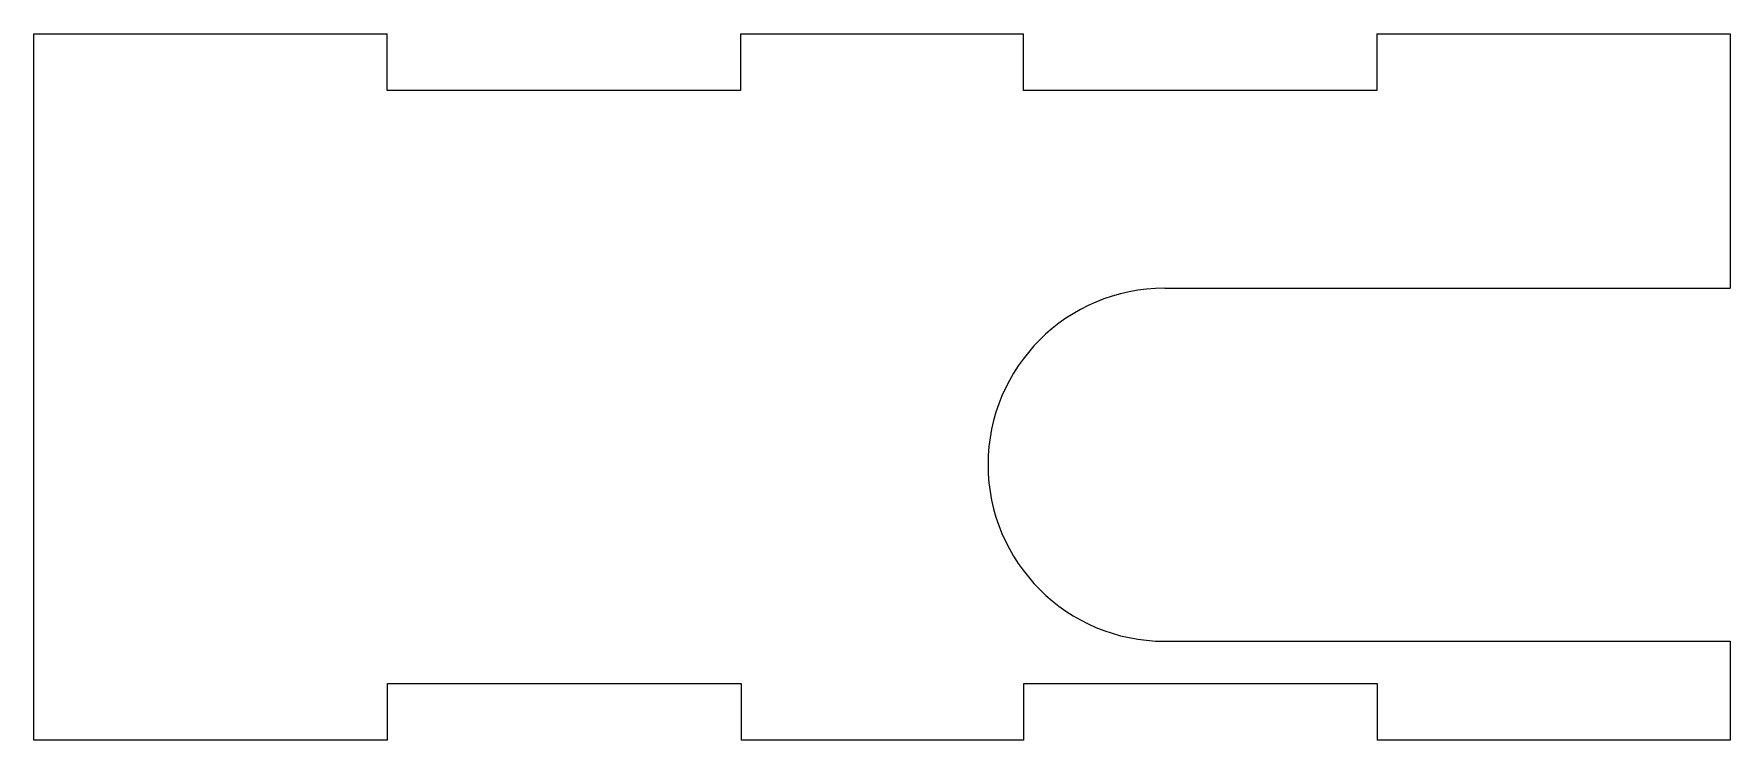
# Model space of a CAD drawing. Header units: millimetres. Extents: x -60 to 60, y -30 to 20.
import ezdxf

# ---------------------------------------------------------------- set-up
doc = ezdxf.new("R2010")
doc.units = ezdxf.units.MM
doc.layers.add('Body004', color=7, linetype='CONTINUOUS')

msp = doc.modelspace()

# ---------------------------------------------------------------- linework, layer by layer
at = {"layer": 'Body004'}
for p, q in [((-60.5, 20.5, -156), (-60.5, 20.5, -153)), ((-60.5, -29.5, -156), (-60.5, 20.5, -156)), ((-60.5, -29.5, -153), (-60.5, 20.5, -153)), ((-60.5, 20.5, -156), (-60.5, 20.5, -153)), ((-60.5, 20.5, -156), (-35.5, 20.5, -156)), ((-60.5, 20.5, -153), (-35.5, 20.5, -153)), ((-60.5, -29.5, -156), (-60.5, 20.5, -156)), ((-60.5, 20.5, -156), (-35.5, 20.5, -156)), ((-60.5, -29.5, -153), (-60.5, 20.5, -153)), ((-60.5, 20.5, -153), (-35.5, 20.5, -153)), ((-35.5, 20.5, -156), (-35.5, 20.5, -153)), ((-35.5, 20.5, -156), (-35.5, 20.5, -153)), ((-35.5, 16.5, -156), (-35.5, 20.5, -156)), ((-35.5, 16.5, -153), (-35.5, 20.5, -153)), ((-35.5, 16.5, -156), (-35.5, 20.5, -156)), ((-35.5, 16.5, -153), (-35.5, 20.5, -153)), ((-10.5, 20.5, -156), (-10.5, 20.5, -153)), ((-10.5, 20.5, -156), (-10.5, 16.5, -156)), ((-10.5, 20.5, -153), (-10.5, 16.5, -153)), ((-10.5, 20.5, -156), (-10.5, 20.5, -153)), ((-10.5, 20.5, -156), (9.5, 20.5, -156)), ((-10.5, 20.5, -153), (9.5, 20.5, -153)), ((-10.5, 20.5, -156), (-10.5, 16.5, -156)), ((-10.5, 20.5, -156), (9.5, 20.5, -156)), ((-10.5, 20.5, -153), (-10.5, 16.5, -153)), ((-10.5, 20.5, -153), (9.5, 20.5, -153)), ((9.5, 20.5, -156), (9.5, 20.5, -153)), ((9.5, 20.5, -156), (9.5, 20.5, -153)), ((9.5, 16.5, -156), (9.5, 20.5, -156)), ((9.5, 16.5, -153), (9.5, 20.5, -153)), ((9.5, 16.5, -156), (9.5, 20.5, -156)), ((9.5, 16.5, -153), (9.5, 20.5, -153)), ((34.5, 20.5, -156), (34.5, 20.5, -153)), ((34.5, 20.5, -156), (34.5, 16.5, -156)), ((34.5, 20.5, -153), (34.5, 16.5, -153)), ((34.5, 20.5, -156), (34.5, 20.5, -153)), ((34.5, 20.5, -156), (59.5, 20.5, -156)), ((34.5, 20.5, -153), (59.5, 20.5, -153)), ((34.5, 20.5, -156), (34.5, 16.5, -156)), ((34.5, 20.5, -156), (59.5, 20.5, -156)), ((34.5, 20.5, -153), (34.5, 16.5, -153)), ((34.5, 20.5, -153), (59.5, 20.5, -153)), ((59.5, 20.5, -156), (59.5, 20.5, -153)), ((59.5, 20.5, -156), (59.5, 20.5, -153)), ((59.5, 20.5, -156), (59.5, 2.5, -156)), ((59.5, 20.5, -153), (59.5, 2.5, -153)), ((59.5, 20.5, -156), (59.5, 2.5, -156)), ((59.5, 20.5, -153), (59.5, 2.5, -153)), ((-35.5, 16.5, -156), (-35.5, 16.5, -153)), ((-35.5, 16.5, -156), (-35.5, 16.5, -153)), ((-10.5, 16.5, -156), (-35.5, 16.5, -156)), ((-10.5, 16.5, -153), (-35.5, 16.5, -153)), ((-10.5, 16.5, -156), (-35.5, 16.5, -156)), ((-10.5, 16.5, -153), (-35.5, 16.5, -153)), ((-10.5, 16.5, -156), (-10.5, 16.5, -153)), ((-10.5, 16.5, -156), (-10.5, 16.5, -153)), ((9.5, 16.5, -156), (9.5, 16.5, -153)), ((9.5, 16.5, -156), (9.5, 16.5, -153)), ((34.5, 16.5, -156), (9.5, 16.5, -156)), ((34.5, 16.5, -153), (9.5, 16.5, -153)), ((34.5, 16.5, -156), (9.5, 16.5, -156)), ((34.5, 16.5, -153), (9.5, 16.5, -153)), ((34.5, 16.5, -156), (34.5, 16.5, -153)), ((34.5, 16.5, -156), (34.5, 16.5, -153)), ((19.5, 2.5, -156), (19.5, 2.5, -153)), ((19.5, 2.5, -156), (59.5, 2.5, -156)), ((19.5, 2.5, -153), (59.5, 2.5, -153)), ((19.5, 2.5, -156), (19.5, 2.5, -153)), ((19.5, 2.5, -156), (59.5, 2.5, -156)), ((19.5, 2.5, -153), (59.5, 2.5, -153)), ((59.5, 2.5, -156), (59.5, 2.5, -153)), ((59.5, 2.5, -156), (59.5, 2.5, -153)), ((19.5, -22.5, -156), (19.5, -22.5, -153)), ((19.5, -22.5, -156), (19.5, -22.5, -153)), ((19.5, -22.5, -156), (59.5, -22.5, -156)), ((19.5, -22.5, -153), (59.5, -22.5, -153)), ((19.5, -22.5, -156), (59.5, -22.5, -156)), ((19.5, -22.5, -153), (59.5, -22.5, -153)), ((59.5, -22.5, -156), (59.5, -22.5, -153)), ((59.5, -22.5, -156), (59.5, -22.5, -153)), ((59.5, -22.5, -156), (59.5, -29.5, -156)), ((59.5, -22.5, -153), (59.5, -29.5, -153)), ((59.5, -22.5, -156), (59.5, -29.5, -156)), ((59.5, -22.5, -153), (59.5, -29.5, -153)), ((-35.4745, -25.5, -156), (-35.4745, -25.5, -153)), ((-35.4745, -25.5, -156), (-10.4745, -25.5, -156)), ((-35.4745, -25.5, -153), (-10.4745, -25.5, -153)), ((-35.4745, -25.5, -156), (-35.4745, -25.5, -153)), ((-35.4745, -29.5, -156), (-35.4745, -25.5, -156)), ((-35.4745, -29.5, -153), (-35.4745, -25.5, -153)), ((-35.4745, -25.5, -156), (-10.4745, -25.5, -156)), ((-35.4745, -29.5, -156), (-35.4745, -25.5, -156)), ((-35.4745, -25.5, -153), (-10.4745, -25.5, -153)), ((-35.4745, -29.5, -153), (-35.4745, -25.5, -153)), ((-10.4745, -25.5, -156), (-10.4745, -25.5, -153)), ((-10.4745, -25.5, -156), (-10.4745, -29.5, -156)), ((-10.4745, -25.5, -153), (-10.4745, -29.5, -153)), ((-10.4745, -25.5, -156), (-10.4745, -25.5, -153)), ((-10.4745, -25.5, -156), (-10.4745, -29.5, -156)), ((-10.4745, -25.5, -153), (-10.4745, -29.5, -153)), ((9.52554, -25.5, -156), (9.52554, -25.5, -153)), ((9.52554, -25.5, -156), (34.5255, -25.5, -156)), ((9.52554, -25.5, -153), (34.5255, -25.5, -153)), ((9.52554, -25.5, -156), (9.52554, -25.5, -153)), ((9.52554, -29.5, -156), (9.52554, -25.5, -156)), ((9.52554, -29.5, -153), (9.52554, -25.5, -153)), ((9.52554, -25.5, -156), (34.5255, -25.5, -156)), ((9.52554, -29.5, -156), (9.52554, -25.5, -156)), ((9.52554, -25.5, -153), (34.5255, -25.5, -153)), ((9.52554, -29.5, -153), (9.52554, -25.5, -153)), ((34.5255, -25.5, -156), (34.5255, -25.5, -153)), ((34.5255, -25.5, -156), (34.5255, -29.5, -156)), ((34.5255, -25.5, -153), (34.5255, -29.5, -153)), ((34.5255, -25.5, -156), (34.5255, -25.5, -153)), ((34.5255, -25.5, -156), (34.5255, -29.5, -156)), ((34.5255, -25.5, -153), (34.5255, -29.5, -153)), ((-60.5, -29.5, -156), (-60.5, -29.5, -153)), ((-35.4745, -29.5, -156), (-60.5, -29.5, -156)), ((-35.4745, -29.5, -153), (-60.5, -29.5, -153)), ((-60.5, -29.5, -156), (-60.5, -29.5, -153)), ((-35.4745, -29.5, -156), (-60.5, -29.5, -156)), ((-35.4745, -29.5, -153), (-60.5, -29.5, -153)), ((-35.4745, -29.5, -156), (-35.4745, -29.5, -153)), ((-35.4745, -29.5, -156), (-35.4745, -29.5, -153)), ((-10.4745, -29.5, -156), (-10.4745, -29.5, -153)), ((9.52554, -29.5, -156), (-10.4745, -29.5, -156)), ((9.52554, -29.5, -153), (-10.4745, -29.5, -153)), ((-10.4745, -29.5, -156), (-10.4745, -29.5, -153)), ((9.52554, -29.5, -156), (-10.4745, -29.5, -156)), ((9.52554, -29.5, -153), (-10.4745, -29.5, -153)), ((9.52554, -29.5, -156), (9.52554, -29.5, -153)), ((9.52554, -29.5, -156), (9.52554, -29.5, -153)), ((34.5255, -29.5, -156), (34.5255, -29.5, -153)), ((59.5, -29.5, -156), (34.5255, -29.5, -156)), ((59.5, -29.5, -153), (34.5255, -29.5, -153)), ((34.5255, -29.5, -156), (34.5255, -29.5, -153)), ((59.5, -29.5, -156), (34.5255, -29.5, -156)), ((59.5, -29.5, -153), (34.5255, -29.5, -153)), ((59.5, -29.5, -156), (59.5, -29.5, -153)), ((59.5, -29.5, -156), (59.5, -29.5, -153))]:
    msp.add_line(p, q, dxfattribs=at)
for centre in [(19.5, -10, -156), (19.5, -10, -153), (19.5, -10, -156), (19.5, -10, -153)]:
    msp.add_arc(centre, 12.5, 90, -90, dxfattribs=at)

doc.saveas('drawing.dxf')
